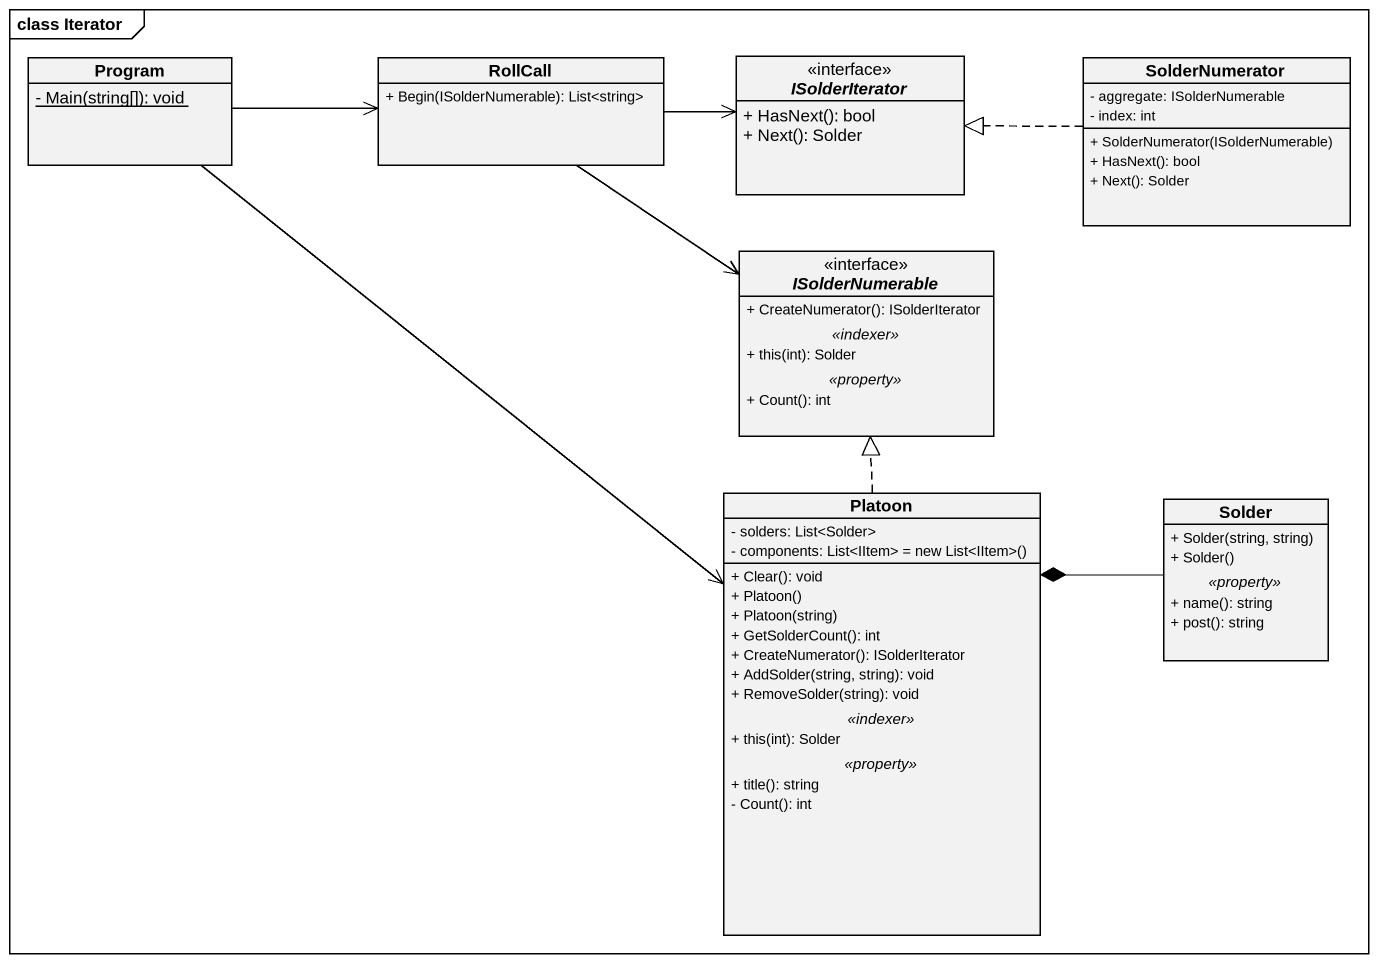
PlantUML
@startuml
mainframe class Iterator
hide circle
hide empty members
skinparam classAttributeIconSize 0
class Program {
  {static} - Main(string[]): void
}
class RollCall {
  + Begin(ISolderNumerable): List<string>
}
interface ISolderIterator {
  + HasNext(): bool
  + Next(): Solder
}
class SolderNumerator {
  - aggregate: ISolderNumerable
  - index: int
  + SolderNumerator(ISolderNumerable)
  + HasNext(): bool
  + Next(): Solder
}
interface ISolderNumerable {
  + CreateNumerator(): ISolderIterator
  .. <<indexer>> ..
  + this(int): Solder
  .. <<property>> ..
  + Count(): int
}
class Platoon {
  - solders: List<Solder>
  {field} - components: List<IItem> = new List<IItem>()
  --
  + Clear(): void
  + Platoon()
  + Platoon(string)
  + GetSolderCount(): int
  + CreateNumerator(): ISolderIterator
  + AddSolder(string, string): void
  + RemoveSolder(string): void
  .. <<indexer>> ..
  + this(int): Solder
  .. <<property>> ..
  + title(): string
  - Count(): int
}
class Solder {
  + Solder(string, string)
  + Solder()
  .. <<property>> ..
  + name(): string
  + post(): string
}
Program -right-> RollCall
Program --> Platoon
RollCall -right-> ISolderIterator
RollCall --> ISolderNumerable
SolderNumerator .left.|> ISolderIterator
Platoon .up.|> ISolderNumerable
Solder -left-* Platoon
@enduml
